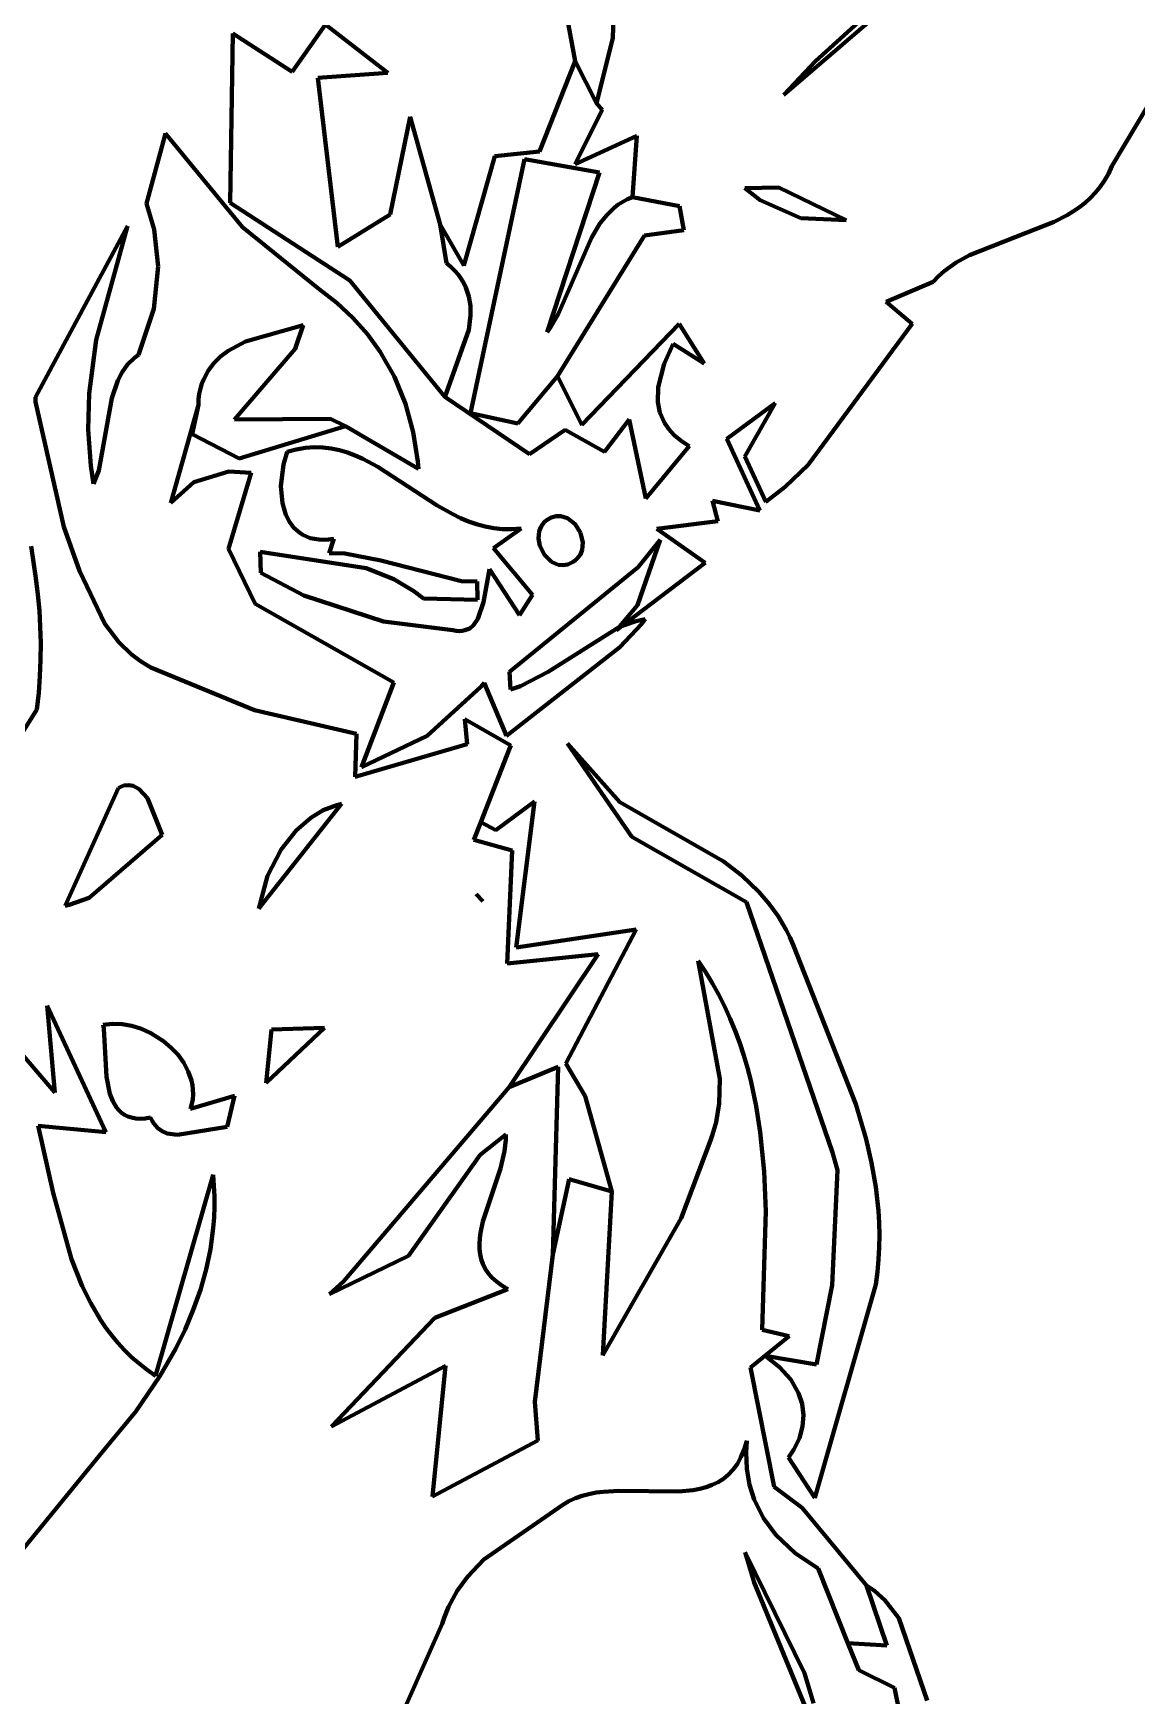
# Model space of a CAD drawing. Header units: millimetres. Extents: x 0 to 8.5, y 0 to 13.2.
# Drawn here: x 2.549 to 3.404, y 3.819 to 5.108 of the extents above; entities that cross this region are included whole.
import ezdxf

# ---------------------------------------------------------------- set-up
doc = ezdxf.new("R2010")
doc.units = ezdxf.units.MM
for name, color, linetype, lineweight in [('color#060606ff', 7, 'CONTINUOUS', 100), ('color#5c5c5cff', 7, 'CONTINUOUS', 100), ('color#aeaeaeff', 7, 'CONTINUOUS', 100), ('color#ffffffff', 7, 'CONTINUOUS', 100)]:
    doc.layers.add(name, color=color, linetype=linetype, lineweight=lineweight)

msp = doc.modelspace()

# ---------------------------------------------------------------- linework, layer by layer
at = {"layer": 'color#060606ff'}
for p, q in [((2.9597, 5.1355), (2.9686, 5.0863)), ((2.9979, 5.1042), (2.9987, 5.1298)), ((3.1304, 5.0601), (3.2243, 5.1409)), ((3.1881, 5.1162), (3.155, 5.0863)), ((2.7033, 5.1078), (2.7012, 4.9764)), ((2.7493, 5.078), (2.7033, 5.1078)), ((2.7751, 5.1148), (2.7493, 5.078)), ((2.8234, 5.0772), (2.7764, 5.1138)), ((2.9852, 5.0538), (2.9979, 5.1042)), ((2.7691, 5.0735), (2.8234, 5.0772)), ((2.9686, 5.0863), (2.941, 5.0164)), ((3.155, 5.0863), (3.1304, 5.0601)), ((2.7847, 4.9425), (2.7691, 5.0735)), ((3.423, 5.0691), (3.3847, 5.0049)), ((2.9896, 5.0487), (2.9852, 5.0538)), ((2.8408, 5.0432), (2.8252, 4.9675)), ((2.8639, 4.9598), (2.8408, 5.0432)), ((2.9687, 5.0065), (2.9896, 5.0487)), ((2.6512, 5.0303), (2.6363, 4.9759)), ((2.7107, 4.9576), (2.6512, 5.0303)), ((3.0164, 5.0284), (2.9687, 5.0065)), ((3.0131, 4.981), (3.0164, 5.0284)), ((2.9064, 5.0126), (2.8824, 4.9279)), ((2.941, 5.0164), (2.9064, 5.0126)), ((3.3847, 5.0049), (3.382, 4.9991)), ((3.1265, 4.9883), (3.1003, 4.988)), ((3.1003, 4.988), (3.112, 4.9786)), ((3.1788, 4.9631), (3.1265, 4.9883)), ((3.3757, 4.9889), (3.3721, 4.9845)), ((3.379, 4.9938), (3.3757, 4.9889)), ((3.382, 4.9991), (3.379, 4.9938)), ((2.6363, 4.9759), (2.6423, 4.9558)), ((2.7012, 4.9764), (2.7939, 4.9162)), ((3.0494, 4.9739), (3.0131, 4.981)), ((3.0528, 4.9553), (3.0494, 4.9739)), ((3.112, 4.9786), (3.1435, 4.9646)), ((3.364, 4.9766), (3.3596, 4.9731)), ((3.3681, 4.9803), (3.364, 4.9766)), ((3.3721, 4.9845), (3.3681, 4.9803)), ((2.8252, 4.9675), (2.7847, 4.9425)), ((3.1435, 4.9646), (3.1788, 4.9631)), ((3.34, 4.9619), (3.3183, 4.9532)), ((3.3501, 4.967), (3.34, 4.9619)), ((3.3549, 4.97), (3.3501, 4.967)), ((3.3596, 4.9731), (3.3549, 4.97)), ((2.6217, 4.9584), (2.5504, 4.826)), ((2.5973, 4.8704), (2.6217, 4.9584)), ((2.6423, 4.9558), (2.6454, 4.9271)), ((2.7701, 4.9096), (2.7107, 4.9576)), ((2.8824, 4.9279), (2.8639, 4.9598)), ((2.955, 4.8422), (3.0225, 4.9511)), ((3.0225, 4.9511), (3.0528, 4.9553)), ((3.3183, 4.9532), (3.2742, 4.9359)), ((3.2742, 4.9359), (3.2641, 4.9302)), ((2.6454, 4.9271), (2.642, 4.8944)), ((3.2547, 4.9235), (3.2503, 4.9196)), ((3.2593, 4.927), (3.2547, 4.9235)), ((3.2641, 4.9302), (3.2593, 4.927)), ((2.7839, 4.8991), (2.7701, 4.9096)), ((2.7939, 4.9162), (2.8675, 4.8262)), ((3.2461, 4.9154), (3.2098, 4.8998)), ((3.2503, 4.9196), (3.2461, 4.9154)), ((2.7964, 4.8875), (2.7839, 4.8991)), ((3.2098, 4.8998), (3.23, 4.8827)), ((2.642, 4.8944), (2.6301, 4.8588)), ((2.8076, 4.8748), (2.7964, 4.8875)), ((2.592, 4.8288), (2.5973, 4.8704)), ((2.8175, 4.8611), (2.8076, 4.8748)), ((3.0493, 4.8827), (2.9739, 4.8045)), ((3.0687, 4.8521), (3.0493, 4.8827)), ((3.2226, 4.8728), (3.1493, 4.7734)), ((3.23, 4.8827), (3.2226, 4.8728)), ((2.6301, 4.8588), (2.627, 4.8564)), ((2.8285, 4.8416), (2.8175, 4.8611)), ((3.0376, 4.8517), (3.0445, 4.8671)), ((3.0445, 4.8671), (3.0687, 4.8521)), ((2.6174, 4.8452), (2.6141, 4.8389)), ((2.6217, 4.8511), (2.6174, 4.8452)), ((2.627, 4.8564), (2.6217, 4.8511)), ((3.0329, 4.8336), (3.0376, 4.8517)), ((2.6141, 4.8389), (2.6094, 4.8252)), ((2.8371, 4.8207), (2.8285, 4.8416)), ((2.9739, 4.8045), (2.955, 4.8422)), ((3.0327, 4.8221), (3.0329, 4.8336)), ((2.5504, 4.826), (2.5502, 4.8224)), ((2.5502, 4.8224), (2.5723, 4.7253)), ((2.5912, 4.8009), (2.592, 4.8288)), ((2.6094, 4.8252), (2.5993, 4.7691)), ((2.6552, 4.7439), (2.6766, 4.82)), ((2.6766, 4.82), (2.6718, 4.7971)), ((2.8432, 4.7988), (2.8371, 4.8207)), ((2.8675, 4.8262), (2.9333, 4.7818)), ((3.0344, 4.8139), (3.0327, 4.8221)), ((3.1236, 4.8213), (3.0862, 4.7936)), ((3.1001, 4.7799), (3.1236, 4.8213)), ((2.9914, 4.7836), (3.0106, 4.8086)), ((3.0106, 4.8086), (3.0234, 4.7473)), ((3.0378, 4.8061), (3.0344, 4.8139)), ((3.0412, 4.8011), (3.0378, 4.8061)), ((2.5931, 4.7728), (2.5912, 4.8009)), ((2.6718, 4.7971), (2.7081, 4.7783)), ((2.7081, 4.7783), (2.7905, 4.8034)), ((2.7905, 4.8034), (2.8473, 4.7703)), ((2.8468, 4.7761), (2.8432, 4.7988)), ((2.9333, 4.7818), (2.9608, 4.8005)), ((2.9608, 4.8005), (2.9914, 4.7836)), ((3.0454, 4.7964), (3.0412, 4.8011)), ((3.0507, 4.792), (3.0454, 4.7964)), ((3.0862, 4.7936), (3.1119, 4.7381)), ((2.7453, 4.7834), (2.7425, 4.7738)), ((2.7525, 4.7853), (2.7453, 4.7834)), ((2.7596, 4.7866), (2.7525, 4.7853)), ((2.7664, 4.7871), (2.7596, 4.7866)), ((2.7731, 4.7869), (2.7664, 4.7871)), ((2.7795, 4.7862), (2.7731, 4.7869)), ((2.7859, 4.7849), (2.7795, 4.7862)), ((2.7921, 4.7831), (2.7859, 4.7849)), ((2.7982, 4.7808), (2.7921, 4.7831)), ((2.8041, 4.7782), (2.7982, 4.7808)), ((3.0234, 4.7473), (3.0569, 4.7879)), ((3.0569, 4.7879), (3.0507, 4.792)), ((2.5952, 4.7587), (2.5931, 4.7728)), ((2.5993, 4.7691), (2.5952, 4.7587)), ((2.7002, 4.7682), (2.6731, 4.7601)), ((2.7174, 4.7672), (2.7002, 4.7682)), ((2.7425, 4.7738), (2.7405, 4.7569)), ((2.8158, 4.772), (2.8041, 4.7782)), ((2.8618, 4.7419), (2.8158, 4.772)), ((2.8473, 4.7703), (2.8468, 4.7761)), ((3.1165, 4.7447), (3.1001, 4.7799)), ((3.1493, 4.7734), (3.1314, 4.7563)), ((2.6731, 4.7601), (2.6552, 4.7439)), ((2.7, 4.7083), (2.7174, 4.7672)), ((2.7405, 4.7569), (2.7417, 4.7437)), ((3.1314, 4.7563), (3.1165, 4.7447)), ((2.7417, 4.7437), (2.7445, 4.7346)), ((2.8737, 4.7352), (2.8618, 4.7419)), ((3.1119, 4.7381), (3.0751, 4.7456)), ((3.0751, 4.7456), (3.0792, 4.7299)), ((2.7445, 4.7346), (2.7472, 4.7292)), ((2.7472, 4.7292), (2.7507, 4.7245)), ((2.8798, 4.7322), (2.8737, 4.7352)), ((2.886, 4.7296), (2.8798, 4.7322)), ((2.8923, 4.7274), (2.886, 4.7296)), ((2.9447, 4.7289), (2.9423, 4.7257)), ((2.9463, 4.7303), (2.9447, 4.7289)), ((2.95, 4.7326), (2.9463, 4.7303)), ((2.9538, 4.7337), (2.95, 4.7326)), ((2.9575, 4.7337), (2.9538, 4.7337)), ((2.9627, 4.7321), (2.9575, 4.7337)), ((2.9687, 4.7274), (2.9627, 4.7321)), ((3.0792, 4.7299), (3.032, 4.7238)), ((2.5723, 4.7253), (2.5844, 4.6913)), ((2.7507, 4.7245), (2.7551, 4.7207)), ((2.7551, 4.7207), (2.7576, 4.7191)), ((2.7576, 4.7191), (2.7603, 4.7178)), ((2.7603, 4.7178), (2.7633, 4.7167)), ((2.7633, 4.7167), (2.7665, 4.716)), ((2.7665, 4.716), (2.7699, 4.7155)), ((2.7774, 4.7157), (2.7816, 4.7162)), ((2.7816, 4.7162), (2.7779, 4.705)), ((2.8989, 4.7256), (2.8923, 4.7274)), ((2.9055, 4.7244), (2.8989, 4.7256)), ((2.9054, 4.7089), (2.9267, 4.7241)), ((2.9124, 4.7237), (2.9055, 4.7244)), ((2.9195, 4.7236), (2.9124, 4.7237)), ((2.9267, 4.7241), (2.9195, 4.7236)), ((2.9408, 4.7221), (2.9402, 4.7164)), ((2.9402, 4.7164), (2.9412, 4.7106)), ((2.9423, 4.7257), (2.9408, 4.7221)), ((2.9729, 4.7208), (2.9687, 4.7274)), ((2.9747, 4.7133), (2.9729, 4.7208)), ((3.032, 4.7238), (3.0694, 4.6974)), ((2.5507, 4.6856), (2.5469, 4.7105)), ((2.7207, 4.6656), (2.7, 4.7083)), ((2.8067, 4.6934), (2.7244, 4.7061)), ((2.7244, 4.7061), (2.7249, 4.6897)), ((2.7699, 4.7155), (2.7735, 4.7154)), ((2.7735, 4.7154), (2.7774, 4.7157)), ((2.7779, 4.705), (2.7902, 4.7048)), ((2.7902, 4.7048), (2.8179, 4.6993)), ((2.9357, 4.6728), (2.9054, 4.7089)), ((2.9412, 4.7106), (2.9449, 4.7036)), ((2.9449, 4.7036), (2.9504, 4.6983)), ((2.9702, 4.7008), (2.9727, 4.704)), ((2.9727, 4.704), (2.9742, 4.7076)), ((2.9742, 4.7076), (2.9747, 4.7133)), ((3.017, 4.6646), (3.0346, 4.7153)), ((3.0346, 4.7153), (3.0176, 4.6942)), ((2.5844, 4.6913), (2.604, 4.6501)), ((2.828, 4.6849), (2.8067, 4.6934)), ((2.8179, 4.6993), (2.8805, 4.6833)), ((2.8976, 4.667), (2.9022, 4.6927)), ((2.9022, 4.6927), (2.9255, 4.657)), ((3.0176, 4.6942), (2.9177, 4.613)), ((2.9504, 4.6983), (2.9555, 4.696)), ((2.9555, 4.696), (2.9591, 4.6956)), ((2.9591, 4.6956), (2.9629, 4.6962)), ((2.9629, 4.6962), (2.9667, 4.698)), ((2.9667, 4.698), (2.9686, 4.6993)), ((2.9686, 4.6993), (2.9702, 4.7008)), ((3.0694, 4.6974), (3.0006, 4.6453)), ((2.5522, 4.673), (2.5507, 4.6856)), ((2.7249, 4.6897), (2.7584, 4.6723)), ((2.8437, 4.6755), (2.828, 4.6849)), ((2.8805, 4.6833), (2.8928, 4.6831)), ((2.8928, 4.6831), (2.8929, 4.6688)), ((2.5533, 4.6605), (2.5522, 4.673)), ((2.828, 4.6047), (2.7207, 4.6656)), ((2.7584, 4.6723), (2.8201, 4.652)), ((2.851, 4.6699), (2.8437, 4.6755)), ((2.8929, 4.6688), (2.851, 4.6699)), ((2.8933, 4.654), (2.8976, 4.667)), ((2.9255, 4.657), (2.9357, 4.6728)), ((3.0006, 4.6453), (3.017, 4.6646)), ((2.554, 4.6478), (2.5533, 4.6605)), ((2.8201, 4.652), (2.8737, 4.6452)), ((2.8899, 4.6491), (2.8933, 4.654)), ((3.0031, 4.648), (3.0148, 4.6521)), ((3.0148, 4.6521), (3.023, 4.6538)), ((3.023, 4.6538), (3.02, 4.6499)), ((2.5544, 4.6352), (2.554, 4.6478)), ((2.604, 4.6501), (2.6148, 4.6359)), ((2.8737, 4.6452), (2.8764, 4.6448)), ((2.8764, 4.6448), (2.8789, 4.6446)), ((2.8789, 4.6446), (2.8811, 4.6448)), ((2.8811, 4.6448), (2.8832, 4.6452)), ((2.8832, 4.6452), (2.8869, 4.6467)), ((2.8869, 4.6467), (2.8899, 4.6491)), ((2.9477, 4.6131), (3.0031, 4.648)), ((3.02, 4.6499), (3.0034, 4.6321)), ((2.5543, 4.6224), (2.5544, 4.6352)), ((2.6148, 4.6359), (2.6244, 4.6266)), ((2.6244, 4.6266), (2.6317, 4.6212)), ((3.0034, 4.6321), (2.9154, 4.5634)), ((2.5538, 4.6096), (2.5543, 4.6224)), ((2.6317, 4.6212), (2.6398, 4.6165)), ((2.6398, 4.6165), (2.7202, 4.5832)), ((2.9177, 4.613), (2.9184, 4.5994)), ((2.9262, 4.602), (2.9477, 4.6131)), ((2.5528, 4.5968), (2.5538, 4.6096)), ((2.8031, 4.5391), (2.828, 4.6047)), ((2.8955, 4.6014), (2.854, 4.5635)), ((2.898, 4.6046), (2.8955, 4.6014)), ((2.9154, 4.5634), (2.898, 4.6046)), ((2.9184, 4.5994), (2.9262, 4.602)), ((2.5514, 4.5839), (2.5528, 4.5968)), ((2.5143, 4.5247), (2.5514, 4.5839)), ((2.7202, 4.5832), (2.7992, 4.5649)), ((2.8849, 4.5569), (2.883, 4.5764)), ((2.883, 4.5764), (2.9189, 4.5559)), ((2.7992, 4.5649), (2.7981, 4.5317)), ((2.854, 4.5635), (2.8031, 4.5391)), ((2.7981, 4.5317), (2.8849, 4.5569)), ((2.9176, 4.5527), (2.8956, 4.4966)), ((2.9189, 4.5559), (2.9176, 4.5527)), ((2.9627, 4.5576), (3.0033, 4.5119)), ((3.0125, 4.4851), (2.9627, 4.5576)), ((2.6147, 4.5232), (2.5732, 4.4317)), ((2.6188, 4.5248), (2.6147, 4.5232)), ((2.6226, 4.5252), (2.6188, 4.5248)), ((2.6261, 4.5246), (2.6226, 4.5252)), ((2.6307, 4.5222), (2.6261, 4.5246)), ((2.6372, 4.5151), (2.6307, 4.5222)), ((2.6486, 4.4868), (2.6372, 4.5151)), ((2.7234, 4.4295), (2.7875, 4.5108)), ((2.7838, 4.5098), (2.7734, 4.5057)), ((2.7875, 4.5108), (2.7838, 4.5098)), ((3.0033, 4.5119), (3.0834, 4.4663)), ((2.7638, 4.4999), (2.7525, 4.4901)), ((2.7734, 4.5057), (2.7638, 4.4999)), ((2.5918, 4.4378), (2.6486, 4.4868)), ((2.7525, 4.4901), (2.7407, 4.4752)), ((2.8956, 4.4966), (2.8901, 4.4828)), ((3.1015, 4.4344), (3.0125, 4.4851)), ((2.7407, 4.4752), (2.7302, 4.4548)), ((2.8901, 4.4828), (2.9197, 4.4746)), ((2.9197, 4.4746), (2.9159, 4.3869)), ((3.0834, 4.4663), (3.0978, 4.4551)), ((2.7302, 4.4548), (2.7234, 4.4295)), ((3.0978, 4.4551), (3.111, 4.4425)), ((2.5732, 4.4317), (2.5765, 4.4324)), ((2.5765, 4.4324), (2.5918, 4.4378)), ((2.892, 4.4406), (2.8971, 4.4353)), ((2.8971, 4.4353), (2.892, 4.4406)), ((3.1681, 4.2406), (3.1015, 4.4344)), ((3.111, 4.4425), (3.1189, 4.4334)), ((3.1189, 4.4334), (3.126, 4.4236)), ((3.126, 4.4236), (3.1323, 4.413)), ((3.1323, 4.413), (3.1351, 4.4074)), ((3.1351, 4.4074), (3.1376, 4.4015)), ((2.9159, 4.3869), (2.9864, 4.3941)), ((2.9864, 4.3941), (2.9174, 4.2911)), ((3.1376, 4.4015), (3.1862, 4.278)), ((3.0808, 4.2977), (3.0639, 4.389)), ((3.0639, 4.389), (3.0697, 4.3804)), ((3.0697, 4.3804), (3.0751, 4.3715)), ((3.0751, 4.3715), (3.0801, 4.3626)), ((3.0801, 4.3626), (3.0846, 4.3534)), ((2.6049, 4.2563), (2.5594, 4.3542)), ((2.5594, 4.3542), (2.5652, 4.2871)), ((3.0846, 4.3534), (3.0888, 4.3442)), ((3.0888, 4.3442), (3.0927, 4.3348)), ((2.6101, 4.3403), (2.6028, 4.3394)), ((2.6028, 4.3394), (2.6032, 4.3366)), ((2.6032, 4.3366), (2.6054, 4.2992)), ((2.6176, 4.34), (2.6101, 4.3403)), ((2.6251, 4.3386), (2.6176, 4.34)), ((2.6324, 4.3363), (2.6251, 4.3386)), ((2.6396, 4.3331), (2.6324, 4.3363)), ((2.6496, 4.3268), (2.6396, 4.3331)), ((2.729, 4.2944), (2.7743, 4.3372)), ((2.7332, 4.3357), (2.729, 4.2944)), ((2.7743, 4.3372), (2.7332, 4.3357)), ((3.0927, 4.3348), (3.0962, 4.3253)), ((2.5652, 4.2871), (2.5329, 4.3246)), ((2.6555, 4.3217), (2.6496, 4.3268)), ((2.6608, 4.3161), (2.6555, 4.3217)), ((3.0962, 4.3253), (3.0993, 4.3157)), ((2.6652, 4.3099), (2.6608, 4.3161)), ((2.6687, 4.3033), (2.6652, 4.3099)), ((3.0993, 4.3157), (3.1022, 4.306)), ((3.1022, 4.306), (3.1047, 4.2962)), ((2.6054, 4.2992), (2.608, 4.286)), ((2.6712, 4.2964), (2.6687, 4.3033)), ((2.6719, 4.2928), (2.6712, 4.2964)), ((2.6724, 4.2892), (2.6719, 4.2928)), ((2.9174, 4.2911), (2.789, 4.1406)), ((3.0803, 4.2785), (3.0808, 4.2977)), ((3.1047, 4.2962), (3.1089, 4.2764)), ((2.608, 4.286), (2.6102, 4.2803)), ((2.6102, 4.2803), (2.6132, 4.2753)), ((2.7047, 4.2843), (2.6706, 4.2743)), ((2.6706, 4.2743), (2.6716, 4.2781)), ((2.6716, 4.2781), (2.6722, 4.2818)), ((2.6722, 4.2818), (2.6725, 4.2855)), ((2.6725, 4.2855), (2.6724, 4.2892)), ((2.6989, 4.2603), (2.7047, 4.2843)), ((3.0779, 4.2641), (3.0803, 4.2785)), ((3.1862, 4.278), (3.1941, 4.2507)), ((2.6132, 4.2753), (2.615, 4.2732)), ((2.615, 4.2732), (2.617, 4.2713)), ((2.617, 4.2713), (2.6193, 4.2697)), ((2.6193, 4.2697), (2.6219, 4.2685)), ((2.6219, 4.2685), (2.6248, 4.2675)), ((2.6248, 4.2675), (2.628, 4.2669)), ((2.628, 4.2669), (2.6315, 4.2667)), ((2.6315, 4.2667), (2.6353, 4.2669)), ((2.6353, 4.2669), (2.6395, 4.2675)), ((2.6395, 4.2675), (2.6407, 4.265)), ((2.6407, 4.265), (2.6421, 4.2629)), ((3.1089, 4.2764), (3.1121, 4.2563)), ((2.5639, 4.2093), (2.5523, 4.2611)), ((2.5523, 4.2611), (2.6049, 4.2563)), ((2.6421, 4.2629), (2.6452, 4.2594)), ((2.6452, 4.2594), (2.6486, 4.2569)), ((2.6486, 4.2569), (2.6523, 4.2553)), ((2.6523, 4.2553), (2.6605, 4.2542)), ((2.6605, 4.2542), (2.6989, 4.2603)), ((2.8951, 4.2386), (2.9149, 4.2544)), ((2.9149, 4.2544), (2.9149, 4.2502)), ((3.0735, 4.2498), (3.0752, 4.2545)), ((3.0752, 4.2545), (3.0779, 4.2641)), ((3.1121, 4.2563), (3.1151, 4.2257)), ((2.914, 4.2415), (2.9108, 4.2281)), ((2.9149, 4.2502), (2.914, 4.2415)), ((3.0509, 4.1895), (3.0735, 4.2498)), ((3.1719, 4.2267), (3.1681, 4.2406)), ((3.1941, 4.2507), (3.1984, 4.2324)), ((2.8395, 4.1603), (2.8951, 4.2386)), ((2.9108, 4.2281), (2.8972, 4.187)), ((3.1678, 4.1378), (3.1719, 4.2267)), ((3.1984, 4.2324), (3.2016, 4.2139)), ((2.688, 4.2233), (2.6434, 4.0674)), ((2.6886, 4.2149), (2.688, 4.2233)), ((2.689, 4.2065), (2.6886, 4.2149)), ((2.9514, 4.1614), (2.9641, 4.2198)), ((2.9641, 4.2198), (2.9972, 4.2102)), ((3.1151, 4.2257), (3.1164, 4.1949)), ((3.2016, 4.2139), (3.2037, 4.1953)), ((2.5782, 4.1579), (2.5639, 4.2093)), ((2.689, 4.1983), (2.689, 4.2065)), ((2.9972, 4.2102), (2.9902, 4.0834)), ((2.6881, 4.1818), (2.6887, 4.19)), ((2.6887, 4.19), (2.689, 4.1983)), ((2.9902, 4.0834), (3.0509, 4.1895)), ((3.1164, 4.1949), (3.1137, 4.103)), ((3.2037, 4.1953), (3.2042, 4.1859)), ((2.6859, 4.1656), (2.6881, 4.1818)), ((2.8953, 4.1783), (2.8947, 4.174)), ((2.8972, 4.187), (2.8953, 4.1783)), ((3.2042, 4.1859), (3.2045, 4.1765)), ((3.2045, 4.1765), (3.2043, 4.167)), ((2.6825, 4.1497), (2.6859, 4.1656)), ((2.8947, 4.174), (2.8944, 4.1698)), ((2.8944, 4.1698), (2.8945, 4.1657)), ((2.8945, 4.1657), (2.8949, 4.1617)), ((3.2043, 4.167), (3.2038, 4.1575)), ((2.5865, 4.137), (2.5782, 4.1579)), ((2.6781, 4.134), (2.6825, 4.1497)), ((2.7781, 4.1307), (2.8395, 4.1603)), ((2.8949, 4.1617), (2.8958, 4.1578)), ((2.8958, 4.1578), (2.8971, 4.1541)), ((2.8971, 4.1541), (2.8989, 4.1504)), ((2.8989, 4.1504), (2.9012, 4.147)), ((2.9375, 4.0473), (2.9514, 4.1614)), ((3.2038, 4.1575), (3.2029, 4.1479)), ((2.5931, 4.1236), (2.5865, 4.137)), ((2.789, 4.1406), (2.7781, 4.1307)), ((2.9012, 4.147), (2.9041, 4.1436)), ((2.9041, 4.1436), (2.9076, 4.1405)), ((2.9076, 4.1405), (2.9117, 4.1375)), ((2.9117, 4.1375), (2.9165, 4.1347)), ((3.2016, 4.1383), (3.1544, 3.9729)), ((3.1558, 4.0762), (3.1678, 4.1378)), ((3.2029, 4.1479), (3.2016, 4.1383)), ((2.6007, 4.1108), (2.5931, 4.1236)), ((2.6726, 4.1186), (2.6781, 4.134)), ((2.9165, 4.1347), (2.8598, 4.1123)), ((2.6049, 4.1047), (2.6007, 4.1108)), ((2.6663, 4.1034), (2.6726, 4.1186)), ((2.8598, 4.1123), (2.7797, 4.0281)), ((2.6094, 4.0987), (2.6049, 4.1047)), ((2.6142, 4.0929), (2.6094, 4.0987)), ((2.6591, 4.0887), (2.6663, 4.1034)), ((3.1346, 4.0981), (3.1046, 4.0738)), ((3.1137, 4.103), (3.1346, 4.0981)), ((2.6193, 4.0874), (2.6142, 4.0929)), ((2.6248, 4.082), (2.6193, 4.0874)), ((2.6468, 4.0672), (2.6591, 4.0887)), ((2.6306, 4.0769), (2.6248, 4.082)), ((2.6368, 4.072), (2.6306, 4.0769)), ((2.6434, 4.0674), (2.6368, 4.072)), ((2.7797, 4.0281), (2.8681, 4.0751)), ((2.8681, 4.0751), (2.8581, 3.9738)), ((3.1046, 4.0738), (3.1229, 3.9813)), ((3.127, 4.0741), (3.1159, 4.0828)), ((3.1159, 4.0828), (3.1558, 4.0762)), ((3.1358, 4.0645), (3.127, 4.0741)), ((2.6282, 4.0398), (2.6468, 4.0672)), ((3.1419, 4.0539), (3.1358, 4.0645)), ((2.9397, 4.0172), (2.9375, 4.0473)), ((3.1446, 4.0456), (3.1419, 4.0539)), ((2.6021, 4.0082), (2.6282, 4.0398)), ((3.1457, 4.037), (3.1446, 4.0456)), ((3.145, 4.0281), (3.1457, 4.037)), ((3.1425, 4.0192), (3.145, 4.0281)), ((2.5386, 3.9308), (2.6021, 4.0082)), ((2.8581, 3.9738), (2.9397, 4.0172)), ((3.0997, 4.0103), (3.0972, 4.0044)), ((3.1017, 4.017), (3.0997, 4.0103)), ((3.1011, 4.0081), (3.1017, 4.017)), ((3.1017, 3.9952), (3.1011, 4.0081)), ((3.134, 4.0042), (3.1381, 4.0102)), ((3.1381, 4.0102), (3.1425, 4.0192)), ((3.0911, 3.9947), (3.0875, 3.9909)), ((3.0944, 3.9992), (3.0911, 3.9947)), ((3.0972, 4.0044), (3.0944, 3.9992)), ((3.1038, 3.983), (3.1017, 3.9952)), ((3.1544, 3.9729), (3.134, 4.0042)), ((3.0749, 3.9829), (3.0702, 3.9811)), ((3.0794, 3.985), (3.0749, 3.9829)), ((3.0836, 3.9877), (3.0794, 3.985)), ((3.0875, 3.9909), (3.0836, 3.9877)), ((3.1075, 3.9715), (3.1038, 3.983)), ((2.9638, 3.9702), (2.959, 3.9674)), ((2.9688, 3.9725), (2.9638, 3.9702)), ((2.974, 3.9744), (2.9688, 3.9725)), ((2.9793, 3.9758), (2.974, 3.9744)), ((2.9849, 3.9769), (2.9793, 3.9758)), ((2.9906, 3.9776), (2.9849, 3.9769)), ((3.0022, 3.9783), (2.9906, 3.9776)), ((3.0491, 3.9778), (3.0022, 3.9783)), ((3.06, 3.9789), (3.0491, 3.9778)), ((3.0652, 3.9798), (3.06, 3.9789)), ((3.0702, 3.9811), (3.0652, 3.9798)), ((3.1147, 3.9572), (3.1075, 3.9715)), ((3.1229, 3.9813), (3.1446, 3.9652)), ((2.959, 3.9674), (2.8979, 3.9251)), ((3.1242, 3.9443), (3.1147, 3.9572)), ((3.1446, 3.9652), (3.1946, 3.905)), ((3.1391, 3.93), (3.1242, 3.9443)), ((3.1005, 3.9305), (3.1463, 3.8369)), ((3.1075, 3.9073), (3.1005, 3.9305)), ((3.157, 3.9181), (3.1391, 3.93)), ((2.8979, 3.9251), (2.8853, 3.9117)), ((3.1799, 3.8603), (3.157, 3.9181)), ((2.8853, 3.9117), (2.8772, 3.9007)), ((3.1488, 3.8067), (3.1075, 3.9073)), ((3.1946, 3.905), (3.2103, 3.8584)), ((2.8772, 3.9007), (2.8705, 3.8885)), ((2.867, 3.8798), (2.8656, 3.8753)), ((2.8705, 3.8885), (2.867, 3.8798)), ((2.8656, 3.8753), (2.8096, 3.7497)), ((3.2103, 3.8584), (3.1799, 3.8603)), ((3.1463, 3.8369), (3.1535, 3.8138))]:
    msp.add_line(p, q, dxfattribs=at)
at = {"layer": 'color#5c5c5cff'}
for p, q in [((2.941, 5.0164), (2.9686, 5.0863)), ((2.9686, 5.0863), (2.9852, 5.0538)), ((2.9852, 5.0538), (2.9896, 5.0487)), ((2.9896, 5.0487), (2.9687, 5.0065)), ((2.9687, 5.0065), (3.0164, 5.0284)), ((3.0164, 5.0284), (3.0131, 4.981)), ((2.8824, 4.9279), (2.9064, 5.0126)), ((2.9064, 5.0126), (2.941, 5.0164)), ((2.9294, 5.0103), (2.8874, 4.8136)), ((2.9876, 4.9999), (2.9294, 5.0103)), ((2.9469, 4.8763), (2.9876, 4.9999)), ((3.0021, 4.9752), (2.9989, 4.9727)), ((3.0056, 4.9774), (3.0021, 4.9752)), ((3.0092, 4.9793), (3.0056, 4.9774)), ((3.0131, 4.981), (3.0092, 4.9793)), ((2.9931, 4.967), (2.9879, 4.9605)), ((2.9989, 4.9727), (2.9931, 4.967)), ((2.869, 4.9298), (2.8639, 4.9598)), ((2.8639, 4.9598), (2.8824, 4.9279)), ((2.9812, 4.9495), (2.9558, 4.8908)), ((2.9879, 4.9605), (2.9812, 4.9495)), ((2.8724, 4.9269), (2.869, 4.9298)), ((2.8755, 4.9239), (2.8724, 4.9269)), ((2.8781, 4.9207), (2.8755, 4.9239)), ((2.8804, 4.9175), (2.8781, 4.9207)), ((2.8823, 4.9142), (2.8804, 4.9175)), ((2.8839, 4.9108), (2.8823, 4.9142)), ((2.8862, 4.9039), (2.8839, 4.9108)), ((2.8874, 4.8967), (2.8862, 4.9039)), ((2.8876, 4.8893), (2.8874, 4.8967)), ((2.8863, 4.878), (2.8876, 4.8893)), ((2.9558, 4.8908), (2.9493, 4.8797)), ((2.713, 4.8691), (2.7578, 4.8816)), ((2.7578, 4.8816), (2.7515, 4.8634)), ((2.869, 4.8296), (2.8863, 4.878)), ((2.9493, 4.8797), (2.9469, 4.8763)), ((2.9739, 4.8045), (3.0493, 4.8827)), ((3.0493, 4.8827), (3.0687, 4.8521)), ((2.6938, 4.8573), (2.6997, 4.8618)), ((2.6997, 4.8618), (2.713, 4.8691)), ((2.7515, 4.8634), (2.7047, 4.8087)), ((3.0445, 4.8671), (3.0376, 4.8517)), ((3.0687, 4.8521), (3.0445, 4.8671)), ((2.6807, 4.8399), (2.6842, 4.8464)), ((2.6842, 4.8464), (2.6886, 4.8522)), ((2.6886, 4.8522), (2.6938, 4.8573)), ((3.0376, 4.8517), (3.0329, 4.8336)), ((2.6773, 4.8286), (2.6782, 4.8326)), ((2.6782, 4.8326), (2.6793, 4.8364)), ((2.6793, 4.8364), (2.6807, 4.8399)), ((2.9243, 4.8054), (2.955, 4.8422)), ((2.955, 4.8422), (2.9739, 4.8045)), ((3.0329, 4.8336), (3.0327, 4.8221)), ((2.6718, 4.7971), (2.6766, 4.82)), ((2.6766, 4.82), (2.6768, 4.8244)), ((2.6768, 4.8244), (2.6773, 4.8286)), ((2.8675, 4.8262), (2.869, 4.8296)), ((2.9333, 4.7818), (2.8675, 4.8262)), ((3.0327, 4.8221), (3.0344, 4.8139)), ((2.7047, 4.8087), (2.7791, 4.8091)), ((2.7791, 4.8091), (2.7905, 4.8034)), ((2.8874, 4.8136), (2.9243, 4.8054)), ((3.0106, 4.8086), (2.9914, 4.7836)), ((3.0234, 4.7473), (3.0106, 4.8086)), ((3.0344, 4.8139), (3.0378, 4.8061)), ((3.0378, 4.8061), (3.0412, 4.8011)), ((2.7081, 4.7783), (2.6718, 4.7971)), ((2.7905, 4.8034), (2.7081, 4.7783)), ((2.9608, 4.8005), (2.9333, 4.7818)), ((2.9914, 4.7836), (2.9608, 4.8005)), ((3.0412, 4.8011), (3.0454, 4.7964)), ((3.0454, 4.7964), (3.0507, 4.792)), ((3.0569, 4.7879), (3.0234, 4.7473)), ((3.0507, 4.792), (3.0569, 4.7879)), ((2.9423, 4.7257), (2.9447, 4.7289)), ((2.9447, 4.7289), (2.9463, 4.7303)), ((2.9463, 4.7303), (2.95, 4.7326)), ((2.95, 4.7326), (2.9538, 4.7337)), ((2.9538, 4.7337), (2.9575, 4.7337)), ((2.9575, 4.7337), (2.9627, 4.7321)), ((2.9627, 4.7321), (2.9687, 4.7274)), ((2.9402, 4.7164), (2.9408, 4.7221)), ((2.9412, 4.7106), (2.9402, 4.7164)), ((2.9408, 4.7221), (2.9423, 4.7257)), ((2.9687, 4.7274), (2.9729, 4.7208)), ((2.9729, 4.7208), (2.9747, 4.7133)), ((2.5469, 4.7105), (2.5507, 4.6856)), ((2.9449, 4.7036), (2.9412, 4.7106)), ((2.9504, 4.6983), (2.9449, 4.7036)), ((2.9727, 4.704), (2.9702, 4.7008)), ((2.9742, 4.7076), (2.9727, 4.704)), ((2.9747, 4.7133), (2.9742, 4.7076)), ((2.9555, 4.696), (2.9504, 4.6983)), ((2.9591, 4.6956), (2.9555, 4.696)), ((2.9629, 4.6962), (2.9591, 4.6956)), ((2.9667, 4.698), (2.9629, 4.6962)), ((2.9686, 4.6993), (2.9667, 4.698)), ((2.9702, 4.7008), (2.9686, 4.6993)), ((2.5507, 4.6856), (2.5522, 4.673)), ((2.5522, 4.673), (2.5533, 4.6605)), ((2.5533, 4.6605), (2.554, 4.6478)), ((2.554, 4.6478), (2.5544, 4.6352)), ((2.5544, 4.6352), (2.5543, 4.6224)), ((2.5543, 4.6224), (2.5538, 4.6096)), ((2.5538, 4.6096), (2.5528, 4.5968)), ((2.5528, 4.5968), (2.5514, 4.5839)), ((2.5514, 4.5839), (2.5143, 4.5247)), ((2.9072, 4.4903), (2.9372, 4.5125)), ((2.9372, 4.5125), (2.9229, 4.3995)), ((2.8901, 4.4828), (2.8956, 4.4966)), ((2.8956, 4.4966), (2.9072, 4.4903)), ((2.9197, 4.4746), (2.8901, 4.4828)), ((2.9159, 4.3869), (2.9197, 4.4746)), ((2.892, 4.4406), (2.8971, 4.4353)), ((2.8971, 4.4353), (2.892, 4.4406)), ((2.9229, 4.3995), (3.016, 4.4134)), ((3.016, 4.4134), (2.9613, 4.3095)), ((2.9864, 4.3941), (2.9159, 4.3869)), ((2.9174, 4.2911), (2.9864, 4.3941)), ((2.9554, 4.3069), (2.9174, 4.2911)), ((2.9514, 4.1614), (2.9554, 4.3069)), ((2.9613, 4.3095), (2.9763, 4.2841)), ((2.9763, 4.2841), (2.9972, 4.2102)), ((2.9641, 4.2198), (2.9514, 4.1614)), ((2.9972, 4.2102), (2.9641, 4.2198)), ((3.1946, 3.905), (3.2007, 3.9007)), ((3.2103, 3.8584), (3.1946, 3.905)), ((3.2007, 3.9007), (3.2088, 3.8935)), ((3.2088, 3.8935), (3.2195, 3.8796)), ((3.2195, 3.8796), (3.2415, 3.8157)), ((3.1885, 3.8392), (3.1799, 3.8603)), ((3.1799, 3.8603), (3.2103, 3.8584)), ((3.2161, 3.8257), (3.1885, 3.8392)), ((3.2509, 3.6585), (3.2161, 3.8257))]:
    msp.add_line(p, q, dxfattribs=at)
at = {"layer": 'color#aeaeaeff'}
for p, q in [((2.9686, 5.0863), (2.9597, 5.1355)), ((2.9987, 5.1298), (2.9979, 5.1042)), ((2.9979, 5.1042), (2.9852, 5.0538)), ((2.9852, 5.0538), (2.9686, 5.0863))]:
    msp.add_line(p, q, dxfattribs=at)
at = {"layer": 'color#ffffffff'}
for p, q in [((3.2243, 5.1409), (3.1304, 5.0601)), ((3.155, 5.0863), (3.1881, 5.1162)), ((2.7012, 4.9764), (2.7033, 5.1078)), ((2.7033, 5.1078), (2.7493, 5.078)), ((2.7493, 5.078), (2.7751, 5.1148)), ((2.7764, 5.1138), (2.8234, 5.0772)), ((2.8234, 5.0772), (2.7691, 5.0735)), ((3.1304, 5.0601), (3.155, 5.0863)), ((2.7691, 5.0735), (2.7847, 4.9425)), ((3.3847, 5.0049), (3.423, 5.0691)), ((2.8252, 4.9675), (2.8408, 5.0432)), ((2.8408, 5.0432), (2.8639, 4.9598)), ((2.6363, 4.9759), (2.6512, 5.0303)), ((2.6512, 5.0303), (2.7107, 4.9576)), ((2.8874, 4.8136), (2.9294, 5.0103)), ((2.9294, 5.0103), (2.9876, 4.9999)), ((2.9876, 4.9999), (2.9469, 4.8763)), ((3.382, 4.9991), (3.3847, 5.0049)), ((3.1003, 4.988), (3.1265, 4.9883)), ((3.112, 4.9786), (3.1003, 4.988)), ((3.1265, 4.9883), (3.1788, 4.9631)), ((3.3721, 4.9845), (3.3757, 4.9889)), ((3.3757, 4.9889), (3.379, 4.9938)), ((3.379, 4.9938), (3.382, 4.9991)), ((2.6423, 4.9558), (2.6363, 4.9759)), ((2.7939, 4.9162), (2.7012, 4.9764)), ((2.9989, 4.9727), (3.0021, 4.9752)), ((3.0021, 4.9752), (3.0056, 4.9774)), ((3.0056, 4.9774), (3.0092, 4.9793)), ((3.0092, 4.9793), (3.0131, 4.981)), ((3.0131, 4.981), (3.0494, 4.9739)), ((3.0494, 4.9739), (3.0528, 4.9553)), ((3.1435, 4.9646), (3.112, 4.9786)), ((3.3596, 4.9731), (3.364, 4.9766)), ((3.364, 4.9766), (3.3681, 4.9803)), ((3.3681, 4.9803), (3.3721, 4.9845)), ((2.7847, 4.9425), (2.8252, 4.9675)), ((2.9879, 4.9605), (2.9931, 4.967)), ((2.9931, 4.967), (2.9989, 4.9727)), ((3.1788, 4.9631), (3.1435, 4.9646)), ((3.3183, 4.9532), (3.34, 4.9619)), ((3.34, 4.9619), (3.3501, 4.967)), ((3.3501, 4.967), (3.3549, 4.97)), ((3.3549, 4.97), (3.3596, 4.9731)), ((2.5504, 4.826), (2.6217, 4.9584)), ((2.6217, 4.9584), (2.5973, 4.8704)), ((2.6454, 4.9271), (2.6423, 4.9558)), ((2.7107, 4.9576), (2.7701, 4.9096)), ((2.8639, 4.9598), (2.869, 4.9298)), ((3.0225, 4.9511), (2.955, 4.8422)), ((2.9558, 4.8908), (2.9812, 4.9495)), ((2.9812, 4.9495), (2.9879, 4.9605)), ((3.0528, 4.9553), (3.0225, 4.9511)), ((3.2742, 4.9359), (3.3183, 4.9532)), ((3.2641, 4.9302), (3.2742, 4.9359)), ((2.642, 4.8944), (2.6454, 4.9271)), ((2.869, 4.9298), (2.8724, 4.9269)), ((2.8724, 4.9269), (2.8755, 4.9239)), ((2.8755, 4.9239), (2.8781, 4.9207)), ((3.2503, 4.9196), (3.2547, 4.9235)), ((3.2547, 4.9235), (3.2593, 4.927)), ((3.2593, 4.927), (3.2641, 4.9302)), ((2.7701, 4.9096), (2.7839, 4.8991)), ((2.8675, 4.8262), (2.7939, 4.9162)), ((2.8781, 4.9207), (2.8804, 4.9175)), ((2.8804, 4.9175), (2.8823, 4.9142)), ((2.8823, 4.9142), (2.8839, 4.9108)), ((2.8839, 4.9108), (2.8862, 4.9039)), ((3.2098, 4.8998), (3.2461, 4.9154)), ((3.2461, 4.9154), (3.2503, 4.9196)), ((2.7839, 4.8991), (2.7964, 4.8875)), ((2.8862, 4.9039), (2.8874, 4.8967)), ((2.8874, 4.8967), (2.8876, 4.8893)), ((3.23, 4.8827), (3.2098, 4.8998)), ((2.6301, 4.8588), (2.642, 4.8944)), ((2.7964, 4.8875), (2.8076, 4.8748)), ((2.8876, 4.8893), (2.8863, 4.878)), ((2.9493, 4.8797), (2.9558, 4.8908)), ((2.5973, 4.8704), (2.592, 4.8288)), ((2.7578, 4.8816), (2.713, 4.8691)), ((2.7515, 4.8634), (2.7578, 4.8816)), ((2.8076, 4.8748), (2.8175, 4.8611)), ((2.8863, 4.878), (2.869, 4.8296)), ((2.9469, 4.8763), (2.9493, 4.8797)), ((3.1493, 4.7734), (3.2226, 4.8728)), ((3.2226, 4.8728), (3.23, 4.8827)), ((2.627, 4.8564), (2.6301, 4.8588)), ((2.6997, 4.8618), (2.6938, 4.8573)), ((2.713, 4.8691), (2.6997, 4.8618)), ((2.7047, 4.8087), (2.7515, 4.8634)), ((2.8175, 4.8611), (2.8285, 4.8416)), ((2.6141, 4.8389), (2.6174, 4.8452)), ((2.6174, 4.8452), (2.6217, 4.8511)), ((2.6217, 4.8511), (2.627, 4.8564)), ((2.6842, 4.8464), (2.6807, 4.8399)), ((2.6886, 4.8522), (2.6842, 4.8464)), ((2.6938, 4.8573), (2.6886, 4.8522)), ((2.6094, 4.8252), (2.6141, 4.8389)), ((2.6782, 4.8326), (2.6773, 4.8286)), ((2.6793, 4.8364), (2.6782, 4.8326)), ((2.6807, 4.8399), (2.6793, 4.8364)), ((2.8285, 4.8416), (2.8371, 4.8207)), ((2.955, 4.8422), (2.9243, 4.8054)), ((2.5502, 4.8224), (2.5504, 4.826)), ((2.5723, 4.7253), (2.5502, 4.8224)), ((2.592, 4.8288), (2.5912, 4.8009)), ((2.5993, 4.7691), (2.6094, 4.8252)), ((2.6766, 4.82), (2.6552, 4.7439)), ((2.6768, 4.8244), (2.6766, 4.82)), ((2.6773, 4.8286), (2.6768, 4.8244)), ((2.8371, 4.8207), (2.8432, 4.7988)), ((2.869, 4.8296), (2.8675, 4.8262)), ((3.0862, 4.7936), (3.1236, 4.8213)), ((3.1236, 4.8213), (3.1001, 4.7799)), ((2.7791, 4.8091), (2.7047, 4.8087)), ((2.7905, 4.8034), (2.7791, 4.8091)), ((2.9243, 4.8054), (2.8874, 4.8136)), ((2.5912, 4.8009), (2.5931, 4.7728)), ((2.8473, 4.7703), (2.7905, 4.8034)), ((2.8432, 4.7988), (2.8468, 4.7761)), ((3.1119, 4.7381), (3.0862, 4.7936)), ((2.7425, 4.7738), (2.7453, 4.7834)), ((2.7453, 4.7834), (2.7525, 4.7853)), ((2.7525, 4.7853), (2.7596, 4.7866)), ((2.7596, 4.7866), (2.7664, 4.7871)), ((2.7664, 4.7871), (2.7731, 4.7869)), ((2.7731, 4.7869), (2.7795, 4.7862)), ((2.7795, 4.7862), (2.7859, 4.7849)), ((2.7859, 4.7849), (2.7921, 4.7831)), ((2.7921, 4.7831), (2.7982, 4.7808)), ((2.7982, 4.7808), (2.8041, 4.7782)), ((2.5931, 4.7728), (2.5952, 4.7587)), ((2.5952, 4.7587), (2.5993, 4.7691)), ((2.6731, 4.7601), (2.7002, 4.7682)), ((2.7002, 4.7682), (2.7174, 4.7672)), ((2.7405, 4.7569), (2.7425, 4.7738)), ((2.8041, 4.7782), (2.8158, 4.772)), ((2.8158, 4.772), (2.8618, 4.7419)), ((2.8468, 4.7761), (2.8473, 4.7703)), ((3.1001, 4.7799), (3.1165, 4.7447)), ((3.1314, 4.7563), (3.1493, 4.7734)), ((2.6552, 4.7439), (2.6731, 4.7601)), ((2.7174, 4.7672), (2.7, 4.7083)), ((2.7417, 4.7437), (2.7405, 4.7569)), ((3.1165, 4.7447), (3.1314, 4.7563)), ((2.7445, 4.7346), (2.7417, 4.7437)), ((2.8618, 4.7419), (2.8737, 4.7352)), ((3.0792, 4.7299), (3.0751, 4.7456)), ((3.0751, 4.7456), (3.1119, 4.7381)), ((2.7472, 4.7292), (2.7445, 4.7346)), ((2.7507, 4.7245), (2.7472, 4.7292)), ((2.8737, 4.7352), (2.8798, 4.7322)), ((2.8798, 4.7322), (2.886, 4.7296)), ((2.886, 4.7296), (2.8923, 4.7274)), ((3.032, 4.7238), (3.0792, 4.7299)), ((2.5844, 4.6913), (2.5723, 4.7253)), ((2.7551, 4.7207), (2.7507, 4.7245)), ((2.7576, 4.7191), (2.7551, 4.7207)), ((2.7603, 4.7178), (2.7576, 4.7191)), ((2.7633, 4.7167), (2.7603, 4.7178)), ((2.7665, 4.716), (2.7633, 4.7167)), ((2.7699, 4.7155), (2.7665, 4.716)), ((2.7816, 4.7162), (2.7774, 4.7157)), ((2.7779, 4.705), (2.7816, 4.7162)), ((2.8923, 4.7274), (2.8989, 4.7256)), ((2.8989, 4.7256), (2.9055, 4.7244)), ((2.9267, 4.7241), (2.9054, 4.7089)), ((2.9055, 4.7244), (2.9124, 4.7237)), ((2.9124, 4.7237), (2.9195, 4.7236)), ((2.9195, 4.7236), (2.9267, 4.7241)), ((3.0694, 4.6974), (3.032, 4.7238)), ((2.7, 4.7083), (2.7207, 4.6656)), ((2.7249, 4.6897), (2.7244, 4.7061)), ((2.7244, 4.7061), (2.8067, 4.6934)), ((2.7735, 4.7154), (2.7699, 4.7155)), ((2.7774, 4.7157), (2.7735, 4.7154)), ((2.7902, 4.7048), (2.7779, 4.705)), ((2.8179, 4.6993), (2.7902, 4.7048)), ((2.9054, 4.7089), (2.9357, 4.6728)), ((3.0346, 4.7153), (3.017, 4.6646)), ((3.0176, 4.6942), (3.0346, 4.7153)), ((2.604, 4.6501), (2.5844, 4.6913)), ((2.8067, 4.6934), (2.828, 4.6849)), ((2.8805, 4.6833), (2.8179, 4.6993)), ((2.9022, 4.6927), (2.8976, 4.667)), ((2.9255, 4.657), (2.9022, 4.6927)), ((2.9177, 4.613), (3.0176, 4.6942)), ((3.0006, 4.6453), (3.0694, 4.6974)), ((2.7584, 4.6723), (2.7249, 4.6897)), ((2.828, 4.6849), (2.8437, 4.6755)), ((2.8928, 4.6831), (2.8805, 4.6833)), ((2.8929, 4.6688), (2.8928, 4.6831)), ((2.7207, 4.6656), (2.828, 4.6047)), ((2.8201, 4.652), (2.7584, 4.6723)), ((2.8437, 4.6755), (2.851, 4.6699)), ((2.851, 4.6699), (2.8929, 4.6688)), ((2.8976, 4.667), (2.8933, 4.654)), ((2.9357, 4.6728), (2.9255, 4.657)), ((3.017, 4.6646), (3.0006, 4.6453)), ((2.8737, 4.6452), (2.8201, 4.652)), ((2.8933, 4.654), (2.8899, 4.6491)), ((3.0148, 4.6521), (3.0031, 4.648)), ((3.023, 4.6538), (3.0148, 4.6521)), ((3.02, 4.6499), (3.023, 4.6538)), ((2.6148, 4.6359), (2.604, 4.6501)), ((2.8764, 4.6448), (2.8737, 4.6452)), ((2.8789, 4.6446), (2.8764, 4.6448)), ((2.8811, 4.6448), (2.8789, 4.6446)), ((2.8832, 4.6452), (2.8811, 4.6448)), ((2.8869, 4.6467), (2.8832, 4.6452)), ((2.8899, 4.6491), (2.8869, 4.6467)), ((3.0031, 4.648), (2.9477, 4.6131)), ((3.0034, 4.6321), (3.02, 4.6499)), ((2.6244, 4.6266), (2.6148, 4.6359)), ((2.6317, 4.6212), (2.6244, 4.6266)), ((2.9154, 4.5634), (3.0034, 4.6321)), ((2.6398, 4.6165), (2.6317, 4.6212)), ((2.7202, 4.5832), (2.6398, 4.6165)), ((2.9184, 4.5994), (2.9177, 4.613)), ((2.9477, 4.6131), (2.9262, 4.602)), ((2.828, 4.6047), (2.8031, 4.5391)), ((2.854, 4.5635), (2.8955, 4.6014)), ((2.8955, 4.6014), (2.898, 4.6046)), ((2.898, 4.6046), (2.9154, 4.5634)), ((2.9262, 4.602), (2.9184, 4.5994)), ((2.7992, 4.5649), (2.7202, 4.5832)), ((2.9189, 4.5559), (2.883, 4.5764)), ((2.883, 4.5764), (2.8849, 4.5569)), ((2.7981, 4.5317), (2.7992, 4.5649)), ((2.8031, 4.5391), (2.854, 4.5635)), ((2.8849, 4.5569), (2.7981, 4.5317)), ((2.8956, 4.4966), (2.9176, 4.5527)), ((2.9176, 4.5527), (2.9189, 4.5559)), ((2.9627, 4.5576), (3.0125, 4.4851)), ((3.0033, 4.5119), (2.9627, 4.5576)), ((2.5732, 4.4317), (2.6147, 4.5232)), ((2.6147, 4.5232), (2.6188, 4.5248)), ((2.6188, 4.5248), (2.6226, 4.5252)), ((2.6226, 4.5252), (2.6261, 4.5246)), ((2.6261, 4.5246), (2.6307, 4.5222)), ((2.6307, 4.5222), (2.6372, 4.5151)), ((2.6372, 4.5151), (2.6486, 4.4868)), ((2.7875, 4.5108), (2.7234, 4.4295)), ((2.7734, 4.5057), (2.7838, 4.5098)), ((2.7838, 4.5098), (2.7875, 4.5108)), ((2.9372, 4.5125), (2.9072, 4.4903)), ((2.9229, 4.3995), (2.9372, 4.5125)), ((3.0834, 4.4663), (3.0033, 4.5119)), ((2.7525, 4.4901), (2.7638, 4.4999)), ((2.7638, 4.4999), (2.7734, 4.5057)), ((2.6486, 4.4868), (2.5918, 4.4378)), ((2.7407, 4.4752), (2.7525, 4.4901)), ((2.9072, 4.4903), (2.8956, 4.4966)), ((3.0125, 4.4851), (3.1015, 4.4344)), ((2.7302, 4.4548), (2.7407, 4.4752)), ((3.0978, 4.4551), (3.0834, 4.4663)), ((2.7234, 4.4295), (2.7302, 4.4548)), ((3.111, 4.4425), (3.0978, 4.4551)), ((2.5765, 4.4324), (2.5732, 4.4317)), ((2.5918, 4.4378), (2.5765, 4.4324)), ((3.1015, 4.4344), (3.1681, 4.2406)), ((3.1189, 4.4334), (3.111, 4.4425)), ((3.126, 4.4236), (3.1189, 4.4334)), ((3.1323, 4.413), (3.126, 4.4236)), ((3.016, 4.4134), (2.9229, 4.3995)), ((2.9613, 4.3095), (3.016, 4.4134)), ((3.1351, 4.4074), (3.1323, 4.413)), ((3.1376, 4.4015), (3.1351, 4.4074)), ((3.1862, 4.278), (3.1376, 4.4015)), ((3.0697, 4.3804), (3.0639, 4.389)), ((3.0639, 4.389), (3.0808, 4.2977)), ((3.0751, 4.3715), (3.0697, 4.3804)), ((3.0801, 4.3626), (3.0751, 4.3715)), ((3.0846, 4.3534), (3.0801, 4.3626)), ((2.5652, 4.2871), (2.5594, 4.3542)), ((2.5594, 4.3542), (2.6049, 4.2563)), ((3.0888, 4.3442), (3.0846, 4.3534)), ((3.0927, 4.3348), (3.0888, 4.3442)), ((2.6028, 4.3394), (2.6101, 4.3403)), ((2.6032, 4.3366), (2.6028, 4.3394)), ((2.6054, 4.2992), (2.6032, 4.3366)), ((2.6101, 4.3403), (2.6176, 4.34)), ((2.6176, 4.34), (2.6251, 4.3386)), ((2.6251, 4.3386), (2.6324, 4.3363)), ((2.6324, 4.3363), (2.6396, 4.3331)), ((2.6396, 4.3331), (2.6496, 4.3268)), ((2.7743, 4.3372), (2.729, 4.2944)), ((2.729, 4.2944), (2.7332, 4.3357)), ((2.7332, 4.3357), (2.7743, 4.3372)), ((3.0962, 4.3253), (3.0927, 4.3348)), ((2.5329, 4.3246), (2.5652, 4.2871)), ((2.6496, 4.3268), (2.6555, 4.3217)), ((2.6555, 4.3217), (2.6608, 4.3161)), ((3.0993, 4.3157), (3.0962, 4.3253)), ((2.6608, 4.3161), (2.6652, 4.3099)), ((2.6652, 4.3099), (2.6687, 4.3033)), ((2.9174, 4.2911), (2.9554, 4.3069)), ((2.9554, 4.3069), (2.9514, 4.1614)), ((2.9763, 4.2841), (2.9613, 4.3095)), ((3.1022, 4.306), (3.0993, 4.3157)), ((3.1047, 4.2962), (3.1022, 4.306)), ((2.608, 4.286), (2.6054, 4.2992)), ((2.6687, 4.3033), (2.6712, 4.2964)), ((2.6712, 4.2964), (2.6719, 4.2928)), ((2.6719, 4.2928), (2.6724, 4.2892)), ((2.789, 4.1406), (2.9174, 4.2911)), ((3.0808, 4.2977), (3.0803, 4.2785)), ((3.1089, 4.2764), (3.1047, 4.2962)), ((2.6102, 4.2803), (2.608, 4.286)), ((2.6132, 4.2753), (2.6102, 4.2803)), ((2.6706, 4.2743), (2.7047, 4.2843)), ((2.6716, 4.2781), (2.6706, 4.2743)), ((2.6722, 4.2818), (2.6716, 4.2781)), ((2.6725, 4.2855), (2.6722, 4.2818)), ((2.6724, 4.2892), (2.6725, 4.2855)), ((2.7047, 4.2843), (2.6989, 4.2603)), ((2.9972, 4.2102), (2.9763, 4.2841)), ((3.0803, 4.2785), (3.0779, 4.2641)), ((3.1941, 4.2507), (3.1862, 4.278)), ((2.615, 4.2732), (2.6132, 4.2753)), ((2.617, 4.2713), (2.615, 4.2732)), ((2.6193, 4.2697), (2.617, 4.2713)), ((2.6219, 4.2685), (2.6193, 4.2697)), ((2.6248, 4.2675), (2.6219, 4.2685)), ((2.628, 4.2669), (2.6248, 4.2675)), ((2.6315, 4.2667), (2.628, 4.2669)), ((2.6353, 4.2669), (2.6315, 4.2667)), ((2.6395, 4.2675), (2.6353, 4.2669)), ((2.6407, 4.265), (2.6395, 4.2675)), ((2.6421, 4.2629), (2.6407, 4.265)), ((3.1121, 4.2563), (3.1089, 4.2764)), ((2.6049, 4.2563), (2.5523, 4.2611)), ((2.5523, 4.2611), (2.5639, 4.2093)), ((2.6452, 4.2594), (2.6421, 4.2629)), ((2.6486, 4.2569), (2.6452, 4.2594)), ((2.6523, 4.2553), (2.6486, 4.2569)), ((2.6605, 4.2542), (2.6523, 4.2553)), ((2.6989, 4.2603), (2.6605, 4.2542)), ((2.9149, 4.2544), (2.8951, 4.2386)), ((2.9149, 4.2502), (2.9149, 4.2544)), ((3.0752, 4.2545), (3.0735, 4.2498)), ((3.0779, 4.2641), (3.0752, 4.2545)), ((3.1151, 4.2257), (3.1121, 4.2563)), ((2.9108, 4.2281), (2.914, 4.2415)), ((2.914, 4.2415), (2.9149, 4.2502)), ((3.0735, 4.2498), (3.0509, 4.1895)), ((3.1681, 4.2406), (3.1719, 4.2267)), ((3.1984, 4.2324), (3.1941, 4.2507)), ((2.8951, 4.2386), (2.8395, 4.1603)), ((2.8972, 4.187), (2.9108, 4.2281)), ((3.1719, 4.2267), (3.1678, 4.1378)), ((3.2016, 4.2139), (3.1984, 4.2324)), ((2.6434, 4.0674), (2.688, 4.2233)), ((2.688, 4.2233), (2.6886, 4.2149)), ((2.6886, 4.2149), (2.689, 4.2065)), ((3.1164, 4.1949), (3.1151, 4.2257)), ((3.2037, 4.1953), (3.2016, 4.2139)), ((2.5639, 4.2093), (2.5782, 4.1579)), ((2.689, 4.2065), (2.689, 4.1983)), ((2.9902, 4.0834), (2.9972, 4.2102)), ((2.6887, 4.19), (2.6881, 4.1818)), ((2.689, 4.1983), (2.6887, 4.19)), ((3.0509, 4.1895), (2.9902, 4.0834)), ((3.1137, 4.103), (3.1164, 4.1949)), ((3.2042, 4.1859), (3.2037, 4.1953)), ((2.6881, 4.1818), (2.6859, 4.1656)), ((2.8947, 4.174), (2.8953, 4.1783)), ((2.8953, 4.1783), (2.8972, 4.187)), ((3.2045, 4.1765), (3.2042, 4.1859)), ((3.2043, 4.167), (3.2045, 4.1765)), ((2.6859, 4.1656), (2.6825, 4.1497)), ((2.8944, 4.1698), (2.8947, 4.174)), ((2.8945, 4.1657), (2.8944, 4.1698)), ((2.8949, 4.1617), (2.8945, 4.1657)), ((3.2038, 4.1575), (3.2043, 4.167)), ((2.5782, 4.1579), (2.5865, 4.137)), ((2.6825, 4.1497), (2.6781, 4.134)), ((2.8395, 4.1603), (2.7781, 4.1307)), ((2.8958, 4.1578), (2.8949, 4.1617)), ((2.8971, 4.1541), (2.8958, 4.1578)), ((2.8989, 4.1504), (2.8971, 4.1541)), ((2.9012, 4.147), (2.8989, 4.1504)), ((2.9514, 4.1614), (2.9375, 4.0473)), ((3.2029, 4.1479), (3.2038, 4.1575)), ((2.5865, 4.137), (2.5931, 4.1236)), ((2.7781, 4.1307), (2.789, 4.1406)), ((2.9041, 4.1436), (2.9012, 4.147)), ((2.9076, 4.1405), (2.9041, 4.1436)), ((2.9117, 4.1375), (2.9076, 4.1405)), ((2.9165, 4.1347), (2.9117, 4.1375)), ((3.1544, 3.9729), (3.2016, 4.1383)), ((3.1678, 4.1378), (3.1558, 4.0762)), ((3.2016, 4.1383), (3.2029, 4.1479)), ((2.5931, 4.1236), (2.6007, 4.1108)), ((2.6781, 4.134), (2.6726, 4.1186)), ((2.8598, 4.1123), (2.9165, 4.1347)), ((2.6007, 4.1108), (2.6049, 4.1047)), ((2.6726, 4.1186), (2.6663, 4.1034)), ((2.7797, 4.0281), (2.8598, 4.1123)), ((2.6049, 4.1047), (2.6094, 4.0987)), ((2.6094, 4.0987), (2.6142, 4.0929)), ((2.6663, 4.1034), (2.6591, 4.0887)), ((3.1046, 4.0738), (3.1346, 4.0981)), ((3.1346, 4.0981), (3.1137, 4.103)), ((2.6142, 4.0929), (2.6193, 4.0874)), ((2.6193, 4.0874), (2.6248, 4.082)), ((2.6591, 4.0887), (2.6468, 4.0672)), ((2.6248, 4.082), (2.6306, 4.0769)), ((2.6306, 4.0769), (2.6368, 4.072)), ((2.6368, 4.072), (2.6434, 4.0674)), ((2.8681, 4.0751), (2.7797, 4.0281)), ((2.8581, 3.9738), (2.8681, 4.0751)), ((3.1229, 3.9813), (3.1046, 4.0738)), ((3.1558, 4.0762), (3.1159, 4.0828)), ((3.1159, 4.0828), (3.127, 4.0741)), ((3.127, 4.0741), (3.1358, 4.0645)), ((2.6468, 4.0672), (2.6282, 4.0398)), ((3.1358, 4.0645), (3.1419, 4.0539)), ((2.9375, 4.0473), (2.9397, 4.0172)), ((3.1419, 4.0539), (3.1446, 4.0456)), ((2.6282, 4.0398), (2.6021, 4.0082)), ((3.1446, 4.0456), (3.1457, 4.037)), ((3.1457, 4.037), (3.145, 4.0281)), ((3.145, 4.0281), (3.1425, 4.0192)), ((2.6021, 4.0082), (2.5386, 3.9308)), ((2.9397, 4.0172), (2.8581, 3.9738)), ((3.0972, 4.0044), (3.0997, 4.0103)), ((3.0997, 4.0103), (3.1017, 4.017)), ((3.1017, 4.017), (3.1011, 4.0081)), ((3.1011, 4.0081), (3.1017, 3.9952)), ((3.1381, 4.0102), (3.134, 4.0042)), ((3.1425, 4.0192), (3.1381, 4.0102)), ((3.0875, 3.9909), (3.0911, 3.9947)), ((3.0911, 3.9947), (3.0944, 3.9992)), ((3.0944, 3.9992), (3.0972, 4.0044)), ((3.1017, 3.9952), (3.1038, 3.983)), ((3.134, 4.0042), (3.1544, 3.9729)), ((3.0702, 3.9811), (3.0749, 3.9829)), ((3.0749, 3.9829), (3.0794, 3.985)), ((3.0794, 3.985), (3.0836, 3.9877)), ((3.0836, 3.9877), (3.0875, 3.9909)), ((3.1038, 3.983), (3.1075, 3.9715)), ((2.959, 3.9674), (2.9638, 3.9702)), ((2.9638, 3.9702), (2.9688, 3.9725)), ((2.9688, 3.9725), (2.974, 3.9744)), ((2.974, 3.9744), (2.9793, 3.9758)), ((2.9793, 3.9758), (2.9849, 3.9769)), ((2.9849, 3.9769), (2.9906, 3.9776)), ((2.9906, 3.9776), (3.0022, 3.9783)), ((3.0022, 3.9783), (3.0491, 3.9778)), ((3.0491, 3.9778), (3.06, 3.9789)), ((3.06, 3.9789), (3.0652, 3.9798)), ((3.0652, 3.9798), (3.0702, 3.9811)), ((3.1075, 3.9715), (3.1147, 3.9572)), ((3.1446, 3.9652), (3.1229, 3.9813)), ((2.8979, 3.9251), (2.959, 3.9674)), ((3.1147, 3.9572), (3.1242, 3.9443)), ((3.1946, 3.905), (3.1446, 3.9652)), ((3.1242, 3.9443), (3.1391, 3.93)), ((3.1005, 3.9305), (3.1075, 3.9073)), ((3.1463, 3.8369), (3.1005, 3.9305)), ((3.1391, 3.93), (3.157, 3.9181)), ((2.8853, 3.9117), (2.8979, 3.9251)), ((3.157, 3.9181), (3.1799, 3.8603)), ((2.8772, 3.9007), (2.8853, 3.9117)), ((3.1075, 3.9073), (3.1488, 3.8067)), ((3.2007, 3.9007), (3.1946, 3.905)), ((2.8705, 3.8885), (2.8772, 3.9007)), ((3.2088, 3.8935), (3.2007, 3.9007)), ((3.2195, 3.8796), (3.2088, 3.8935)), ((2.8656, 3.8753), (2.867, 3.8798)), ((2.867, 3.8798), (2.8705, 3.8885)), ((3.2415, 3.8157), (3.2195, 3.8796)), ((2.8096, 3.7497), (2.8656, 3.8753)), ((3.1799, 3.8603), (3.1885, 3.8392)), ((3.1535, 3.8138), (3.1463, 3.8369)), ((3.1885, 3.8392), (3.2161, 3.8257)), ((3.2161, 3.8257), (3.2509, 3.6585))]:
    msp.add_line(p, q, dxfattribs=at)

doc.saveas('drawing.dxf')
